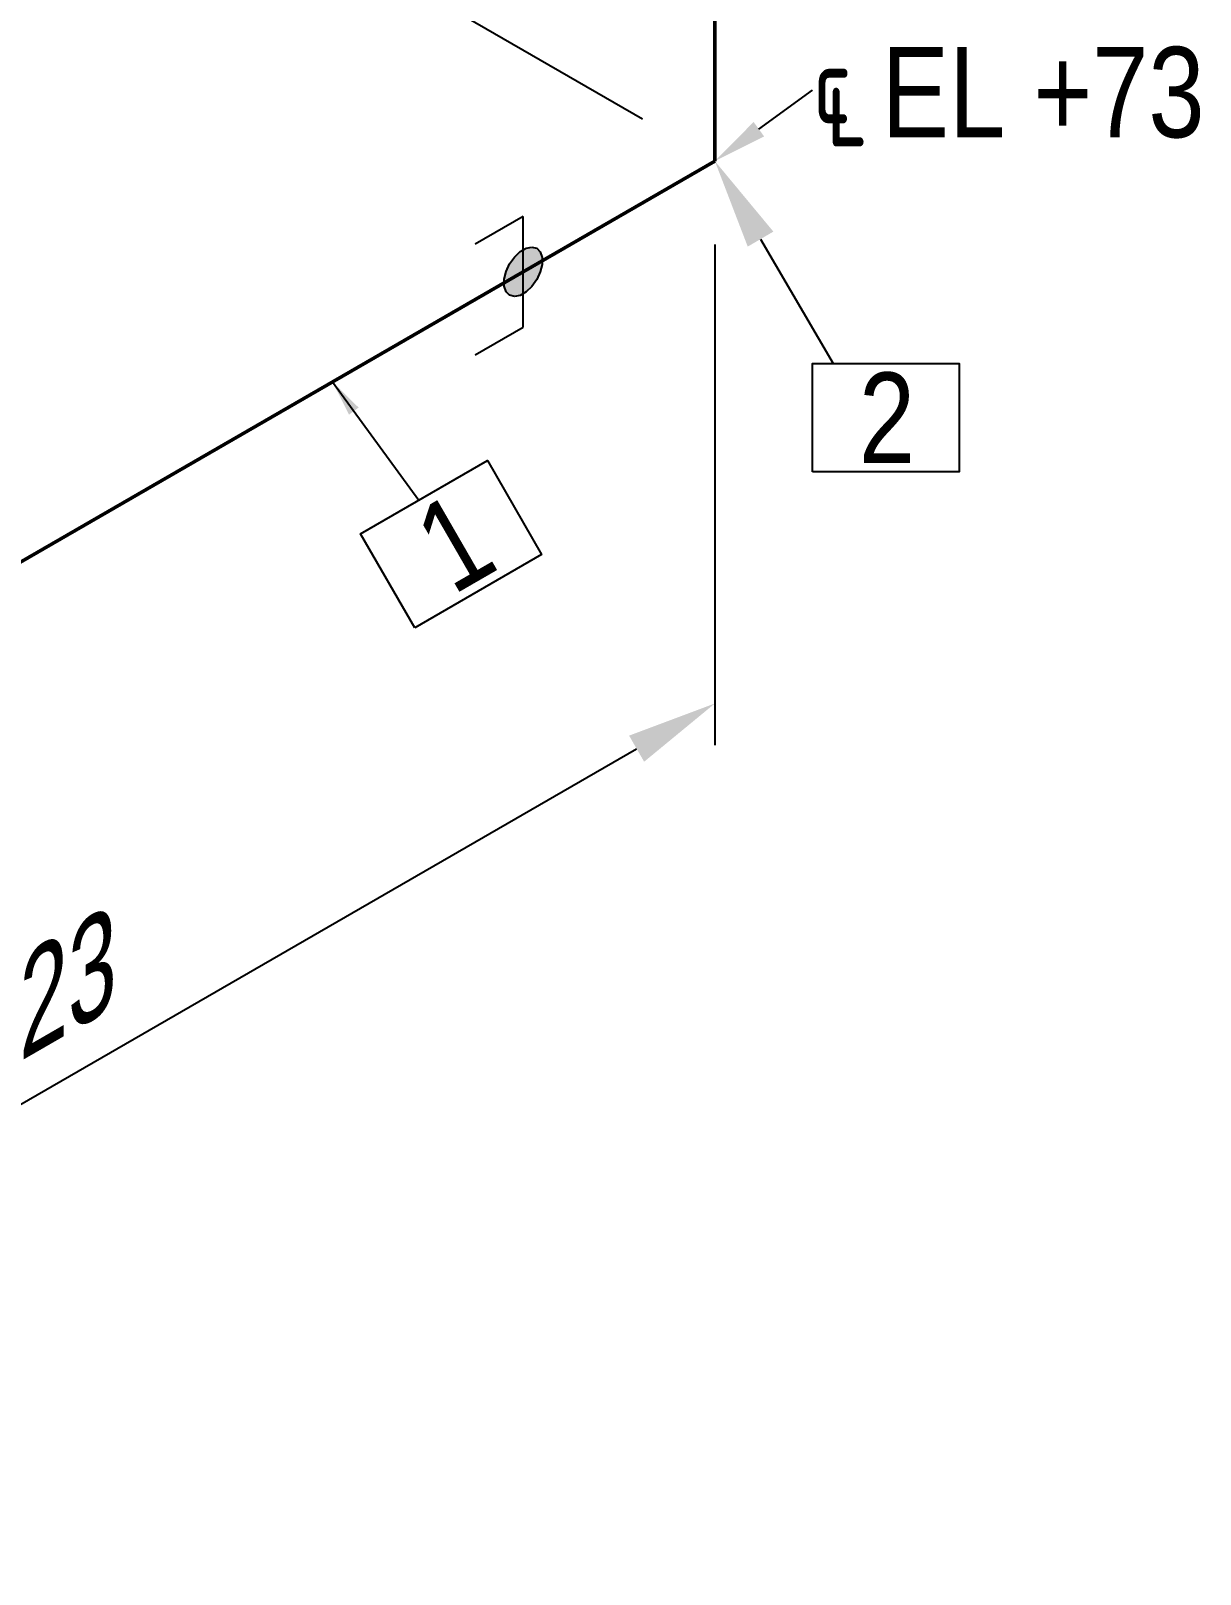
# Model space of a CAD drawing. Header units: millimetres. Extents: x 0 to 594, y 0 to 420.
# Drawn here: x 286.38 to 318.72, y 117.52 to 160.2 of the extents above; entities that cross this region are included whole.
import ezdxf
from ezdxf import colors
from ezdxf.entities.mleader import LeaderData, LeaderLine
from ezdxf.enums import TextEntityAlignment as Align
from ezdxf.math import Vec2, Vec3

# ---------------------------------------------------------------- set-up
doc = ezdxf.new("R2010")
doc.units = ezdxf.units.MM
doc.header["$LTSCALE"] = 0.25
for name, color, linetype in [('용접', 1, 'Continuous'), ('주석', 7, 'Continuous'), ('치수', 1, 'Continuous')]:
    doc.layers.add(name, color=color, linetype=linetype)
doc.layers.add('파이프 작은 보어', color=30, linetype='Continuous', lineweight=50)
doc.styles.add('AdskIsoAnnotation', font='arial.ttf', dxfattribs={"width": 0.8, "height": 1})
doc.styles.add('AdskIsoMetric', font='arial.ttf', dxfattribs={"width": 0.8, "height": 2.5})
doc.styles.add('AdskIsoMetric30', font='arial.ttf', dxfattribs={"width": 0.8, "oblique": 29.999923, "height": 2.5})
doc.styles.get("Standard").update_dxf_attribs({"font": 'arial.ttf'})
doc.dimstyles.new('AdskIsoMetric', dxfattribs={"dimtxt": 2.5, "dimasz": 2.5, "dimexe": 1, "dimexo": 2, "dimgap": 0.8, "dimtad": 1, "dimdec": 0, "dimrnd": 1, "dimzin": 0, "dimdsep": 46, "dimtxsty": 'AdskIsoMetric', "dimcen": 0, "dimclrt": 7, "dimadec": 0, "dimazin": 0, "dimtfac": 1, "dimtdec": 0, "dimtmove": 1, "dimatfit": 3, "dimfxl": 0, "dimfrac": 2, "dimtolj": 1, "dimtzin": 0, "dimarcsym": 0})

# ---------------------------------------------------------------- blocks, each defined once
blk = doc.blocks.new('*D25')
at = {"layer": 'Defpoints', "color": 0}
for p in [(292.307, 212.526), (305.297, 205.026), (305.296, 156.594)]:
    blk.add_point(p, dxfattribs=at)
at = {"layer": '치수', "color": 0, "lineweight": -2}
for p, q in [((303.297, 206.181), (291.307, 213.104)), ((292.306, 166.594), (292.307, 210.026)), ((303.296, 157.749), (291.306, 164.672))]:
    blk.add_line(p, q, dxfattribs=at)
at = {"layer": '치수', "color": 0}
for points in [[(291.89, 210.026), (292.723, 210.026), (292.307, 212.526)], [(291.889, 166.594), (292.722, 166.594), (292.306, 164.094)]]:
    blk.add_solid(points, dxfattribs=at)
at = {"layer": '치수', "color": 7, "insert": (290.04, 189.619), "char_height": 2.5, "attachment_point": 5, "rotation": 89.9988, "style": 'AdskIsoMetric30'}
blk.add_mtext('\\A1;1977', dxfattribs=at)
blk = doc.blocks.new('*D26')
at = {"layer": 'Defpoints', "color": 0}
for p in [(305.296, 156.594), (305.296, 141.594), (265.591, 133.67)]:
    blk.add_point(p, dxfattribs=at)
at = {"layer": '치수', "color": 0, "lineweight": -2}
for p, q in [((305.296, 154.285), (305.296, 140.439)), ((267.756, 119.92), (303.131, 140.344)), ((265.591, 131.361), (265.591, 117.515))]:
    blk.add_line(p, q, dxfattribs=at)
at = {"layer": '치수', "color": 0}
for points in [[(302.923, 140.705), (303.339, 139.983), (305.296, 141.594)], [(267.547, 120.281), (267.964, 119.559), (265.591, 118.67)]]:
    blk.add_solid(points, dxfattribs=at)
at = {"layer": '치수', "color": 7, "insert": (285.443, 132.749), "char_height": 2.5, "attachment_point": 5, "rotation": 30, "style": 'AdskIsoMetric30'}
blk.add_mtext('\\A1;5223', dxfattribs=at)
blk = doc.blocks.new('엘보우-4-Iso2DSkew90')
at = {"color": 0, "linetype": 'ByBlock', "lineweight": -2, "extrusion": (0.707107, -0.408248, 0.57735)}
for p, q in [((0, 0), (0, 6.124)), ((0, 0), (0, 0)), ((-5.303, -3.062), (0, 0))]:
    blk.add_line(p, q, dxfattribs=at)
blk = doc.blocks.new('SocketWeld-2-IsoLeft')
blk.add_hatch(color=256).paths.add_polyline_path([(0.0405, 0.017), (0.0406, 0.0168), (0.0407, 0.0166), (0.0409, 0.0165), (0.041, 0.0163), (0.0412, 0.0161), (0.0413, 0.016), (0.0415, 0.0158), (0.0416, 0.0157), (0.0418, 0.0155), (0.0419, 0.0153), (0.042, 0.0152), (0.0422, 0.015), (0.0423, 0.0148), (0.0425, 0.0147), (0.0426, 0.0145), (0.0428, 0.0143), (0.0429, 0.0142), (0.0431, 0.014), (0.0432, 0.0138), (0.0433, 0.0137), (0.0435, 0.0135), (0.0436, 0.0134), (0.0438, 0.0132), (0.0439, 0.013), (0.0441, 0.0129), (0.0442, 0.0127), (0.0444, 0.0125), (0.0445, 0.0124), (0.0447, 0.0122), (0.0448, 0.012), (0.0449, 0.0119), (0.0451, 0.0117), (0.0452, 0.0115), (0.0454, 0.0114), (0.0455, 0.0112), (0.0457, 0.0111), (0.0458, 0.0109), (0.046, 0.0107), (0.0461, 0.0106), (0.0462, 0.0104), (0.0464, 0.0102), (0.0465, 0.0101), (0.0467, 0.0099), (0.0468, 0.0097), (0.047, 0.0096), (0.0471, 0.0094), (0.0473, 0.0092), (0.0474, 0.0091), (0.0476, 0.0089), (0.0476, 0.0089), (0.0476, 0.0087), (0.0477, 0.0086), (0.0477, 0.0084), (0.0478, 0.0082), (0.0478, 0.008), (0.0479, 0.0078), (0.0479, 0.0076), (0.048, 0.0075), (0.048, 0.0073), (0.0481, 0.0071), (0.0481, 0.0069), (0.0482, 0.0067), (0.0482, 0.0066), (0.0483, 0.0064), (0.0483, 0.0062), (0.0484, 0.006), (0.0484, 0.0058), (0.0485, 0.0056), (0.0485, 0.0055), (0.0486, 0.0053), (0.0486, 0.0051), (0.0487, 0.0049), (0.0487, 0.0047), (0.0488, 0.0046), (0.0488, 0.0044), (0.0489, 0.0042), (0.0489, 0.004), (0.049, 0.0038), (0.049, 0.0036), (0.0491, 0.0035), (0.0491, 0.0033), (0.0492, 0.0031), (0.0492, 0.0029), (0.0493, 0.0027), (0.0493, 0.0025), (0.0494, 0.0024), (0.0494, 0.0022), (0.0495, 0.002), (0.0495, 0.0018), (0.0496, 0.0016), (0.0496, 0.0015), (0.0497, 0.0013), (0.0497, 0.0011), (0.0498, 0.0009), (0.0498, 0.0007), (0.0499, 0.0005), (0.0499, 0.0004), (0.05, 0.0002), (0.05, 0), (0.05, 0), (0.05, -0.0002), (0.0499, -0.0004), (0.0499, -0.0005), (0.0498, -0.0007), (0.0498, -0.0009), (0.0497, -0.0011), (0.0497, -0.0013), (0.0496, -0.0015), (0.0496, -0.0016), (0.0495, -0.0018), (0.0495, -0.002), (0.0494, -0.0022), (0.0494, -0.0024), (0.0493, -0.0025), (0.0493, -0.0027), (0.0492, -0.0029), (0.0492, -0.0031), (0.0491, -0.0033), (0.0491, -0.0035), (0.049, -0.0036), (0.049, -0.0038), (0.0489, -0.004), (0.0489, -0.0042), (0.0488, -0.0044), (0.0488, -0.0046), (0.0487, -0.0047), (0.0487, -0.0049), (0.0486, -0.0051), (0.0486, -0.0053), (0.0485, -0.0055), (0.0485, -0.0056), (0.0484, -0.0058), (0.0484, -0.006), (0.0483, -0.0062), (0.0483, -0.0064), (0.0482, -0.0066), (0.0482, -0.0067), (0.0481, -0.0069), (0.0481, -0.0071), (0.048, -0.0073), (0.048, -0.0075), (0.0479, -0.0076), (0.0479, -0.0078), (0.0478, -0.008), (0.0478, -0.0082), (0.0477, -0.0084), (0.0477, -0.0086), (0.0476, -0.0087), (0.0476, -0.0089), (0.0476, -0.0089), (0.0474, -0.0091), (0.0473, -0.0092), (0.0471, -0.0094), (0.047, -0.0096), (0.0468, -0.0097), (0.0467, -0.0099), (0.0465, -0.0101), (0.0464, -0.0102), (0.0462, -0.0104), (0.0461, -0.0106), (0.046, -0.0107), (0.0458, -0.0109), (0.0457, -0.0111), (0.0455, -0.0112), (0.0454, -0.0114), (0.0452, -0.0115), (0.0451, -0.0117), (0.0449, -0.0119), (0.0448, -0.012), (0.0447, -0.0122), (0.0445, -0.0124), (0.0444, -0.0125), (0.0442, -0.0127), (0.0441, -0.0129), (0.0439, -0.013), (0.0438, -0.0132), (0.0436, -0.0134), (0.0435, -0.0135), (0.0433, -0.0137), (0.0432, -0.0138), (0.0431, -0.014), (0.0429, -0.0142), (0.0428, -0.0143), (0.0426, -0.0145), (0.0425, -0.0147), (0.0423, -0.0148), (0.0422, -0.015), (0.042, -0.0152), (0.0419, -0.0153), (0.0418, -0.0155), (0.0416, -0.0157), (0.0415, -0.0158), (0.0413, -0.016), (0.0412, -0.0161), (0.041, -0.0163), (0.0409, -0.0165), (0.0407, -0.0166), (0.0406, -0.0168), (0.0405, -0.017), (0.0405, -0.017), (0.0402, -0.0171), (0.04, -0.0172), (0.0398, -0.0174), (0.0395, -0.0175), (0.0393, -0.0176), (0.0391, -0.0177), (0.0389, -0.0179), (0.0386, -0.018), (0.0384, -0.0181), (0.0382, -0.0183), (0.038, -0.0184), (0.0377, -0.0185), (0.0375, -0.0187), (0.0373, -0.0188), (0.0371, -0.0189), (0.0368, -0.0191), (0.0366, -0.0192), (0.0364, -0.0193), (0.0362, -0.0194), (0.0359, -0.0196), (0.0357, -0.0197), (0.0355, -0.0198), (0.0353, -0.02), (0.035, -0.0201), (0.0348, -0.0202), (0.0346, -0.0204), (0.0344, -0.0205), (0.0341, -0.0206), (0.0339, -0.0207), (0.0337, -0.0209), (0.0335, -0.021), (0.0332, -0.0211), (0.033, -0.0213), (0.0328, -0.0214), (0.0325, -0.0215), (0.0323, -0.0217), (0.0321, -0.0218), (0.0319, -0.0219), (0.0316, -0.0221), (0.0314, -0.0222), (0.0312, -0.0223), (0.031, -0.0224), (0.0307, -0.0226), (0.0305, -0.0227), (0.0303, -0.0228), (0.0301, -0.023), (0.0298, -0.0231), (0.0296, -0.0232), (0.0294, -0.0234), (0.0294, -0.0234), (0.0291, -0.0234), (0.0288, -0.0235), (0.0285, -0.0236), (0.0283, -0.0237), (0.028, -0.0238), (0.0277, -0.0239), (0.0274, -0.0239), (0.0271, -0.024), (0.0268, -0.0241), (0.0265, -0.0242), (0.0263, -0.0243), (0.026, -0.0244), (0.0257, -0.0244), (0.0254, -0.0245), (0.0251, -0.0246), (0.0248, -0.0247), (0.0246, -0.0248), (0.0243, -0.0249), (0.024, -0.0249), (0.0237, -0.025), (0.0234, -0.0251), (0.0231, -0.0252), (0.0228, -0.0253), (0.0226, -0.0254), (0.0223, -0.0254), (0.022, -0.0255), (0.0217, -0.0256), (0.0214, -0.0257), (0.0211, -0.0258), (0.0209, -0.0259), (0.0206, -0.0259), (0.0203, -0.026), (0.02, -0.0261), (0.0197, -0.0262), (0.0194, -0.0263), (0.0191, -0.0264), (0.0189, -0.0265), (0.0186, -0.0265), (0.0183, -0.0266), (0.018, -0.0267), (0.0177, -0.0268), (0.0174, -0.0269), (0.0172, -0.027), (0.0169, -0.027), (0.0166, -0.0271), (0.0163, -0.0272), (0.016, -0.0273), (0.0157, -0.0274), (0.0155, -0.0275), (0.0155, -0.0275), (0.0151, -0.0275), (0.0148, -0.0275), (0.0145, -0.0275), (0.0142, -0.0276), (0.0139, -0.0276), (0.0136, -0.0276), (0.0132, -0.0277), (0.0129, -0.0277), (0.0126, -0.0277), (0.0123, -0.0277), (0.012, -0.0278), (0.0117, -0.0278), (0.0114, -0.0278), (0.011, -0.0279), (0.0107, -0.0279), (0.0104, -0.0279), (0.0101, -0.0279), (0.0098, -0.028), (0.0095, -0.028), (0.0091, -0.028), (0.0088, -0.0281), (0.0085, -0.0281), (0.0082, -0.0281), (0.0079, -0.0281), (0.0076, -0.0282), (0.0073, -0.0282), (0.0069, -0.0282), (0.0066, -0.0283), (0.0063, -0.0283), (0.006, -0.0283), (0.0057, -0.0283), (0.0054, -0.0284), (0.005, -0.0284), (0.0047, -0.0284), (0.0044, -0.0285), (0.0041, -0.0285), (0.0038, -0.0285), (0.0035, -0.0286), (0.0032, -0.0286), (0.0028, -0.0286), (0.0025, -0.0286), (0.0022, -0.0287), (0.0019, -0.0287), (0.0016, -0.0287), (0.0013, -0.0288), (0.0009, -0.0288), (0.0006, -0.0288), (0.0003, -0.0288), (0, -0.0289), (0, -0.0289), (-0.0003, -0.0288), (-0.0006, -0.0288), (-0.0009, -0.0288), (-0.0013, -0.0288), (-0.0016, -0.0287), (-0.0019, -0.0287), (-0.0022, -0.0287), (-0.0025, -0.0286), (-0.0028, -0.0286), (-0.0032, -0.0286), (-0.0035, -0.0286), (-0.0038, -0.0285), (-0.0041, -0.0285), (-0.0044, -0.0285), (-0.0047, -0.0284), (-0.005, -0.0284), (-0.0054, -0.0284), (-0.0057, -0.0283), (-0.006, -0.0283), (-0.0063, -0.0283), (-0.0066, -0.0283), (-0.0069, -0.0282), (-0.0073, -0.0282), (-0.0076, -0.0282), (-0.0079, -0.0281), (-0.0082, -0.0281), (-0.0085, -0.0281), (-0.0088, -0.0281), (-0.0091, -0.028), (-0.0095, -0.028), (-0.0098, -0.028), (-0.0101, -0.0279), (-0.0104, -0.0279), (-0.0107, -0.0279), (-0.011, -0.0279), (-0.0114, -0.0278), (-0.0117, -0.0278), (-0.012, -0.0278), (-0.0123, -0.0277), (-0.0126, -0.0277), (-0.0129, -0.0277), (-0.0132, -0.0277), (-0.0136, -0.0276), (-0.0139, -0.0276), (-0.0142, -0.0276), (-0.0145, -0.0275), (-0.0148, -0.0275), (-0.0151, -0.0275), (-0.0155, -0.0275), (-0.0155, -0.0275), (-0.0157, -0.0274), (-0.016, -0.0273), (-0.0163, -0.0272), (-0.0166, -0.0271), (-0.0169, -0.027), (-0.0172, -0.027), (-0.0174, -0.0269), (-0.0177, -0.0268), (-0.018, -0.0267), (-0.0183, -0.0266), (-0.0186, -0.0265), (-0.0189, -0.0265), (-0.0191, -0.0264), (-0.0194, -0.0263), (-0.0197, -0.0262), (-0.02, -0.0261), (-0.0203, -0.026), (-0.0206, -0.0259), (-0.0209, -0.0259), (-0.0211, -0.0258), (-0.0214, -0.0257), (-0.0217, -0.0256), (-0.022, -0.0255), (-0.0223, -0.0254), (-0.0226, -0.0254), (-0.0228, -0.0253), (-0.0231, -0.0252), (-0.0234, -0.0251), (-0.0237, -0.025), (-0.024, -0.0249), (-0.0243, -0.0249), (-0.0246, -0.0248), (-0.0248, -0.0247), (-0.0251, -0.0246), (-0.0254, -0.0245), (-0.0257, -0.0244), (-0.026, -0.0244), (-0.0263, -0.0243), (-0.0265, -0.0242), (-0.0268, -0.0241), (-0.0271, -0.024), (-0.0274, -0.0239), (-0.0277, -0.0239), (-0.028, -0.0238), (-0.0283, -0.0237), (-0.0285, -0.0236), (-0.0288, -0.0235), (-0.0291, -0.0234), (-0.0294, -0.0234), (-0.0294, -0.0234), (-0.0296, -0.0232), (-0.0298, -0.0231), (-0.0301, -0.023), (-0.0303, -0.0228), (-0.0305, -0.0227), (-0.0307, -0.0226), (-0.031, -0.0224), (-0.0312, -0.0223), (-0.0314, -0.0222), (-0.0316, -0.0221), (-0.0319, -0.0219), (-0.0321, -0.0218), (-0.0323, -0.0217), (-0.0325, -0.0215), (-0.0328, -0.0214), (-0.033, -0.0213), (-0.0332, -0.0211), (-0.0335, -0.021), (-0.0337, -0.0209), (-0.0339, -0.0207), (-0.0341, -0.0206), (-0.0344, -0.0205), (-0.0346, -0.0204), (-0.0348, -0.0202), (-0.035, -0.0201), (-0.0353, -0.02), (-0.0355, -0.0198), (-0.0357, -0.0197), (-0.0359, -0.0196), (-0.0362, -0.0194), (-0.0364, -0.0193), (-0.0366, -0.0192), (-0.0368, -0.0191), (-0.0371, -0.0189), (-0.0373, -0.0188), (-0.0375, -0.0187), (-0.0377, -0.0185), (-0.038, -0.0184), (-0.0382, -0.0183), (-0.0384, -0.0181), (-0.0386, -0.018), (-0.0389, -0.0179), (-0.0391, -0.0177), (-0.0393, -0.0176), (-0.0395, -0.0175), (-0.0398, -0.0174), (-0.04, -0.0172), (-0.0402, -0.0171), (-0.0405, -0.017), (-0.0405, -0.017), (-0.0406, -0.0168), (-0.0407, -0.0166), (-0.0409, -0.0165), (-0.041, -0.0163), (-0.0412, -0.0161), (-0.0413, -0.016), (-0.0415, -0.0158), (-0.0416, -0.0157), (-0.0418, -0.0155), (-0.0419, -0.0153), (-0.042, -0.0152), (-0.0422, -0.015), (-0.0423, -0.0148), (-0.0425, -0.0147), (-0.0426, -0.0145), (-0.0428, -0.0143), (-0.0429, -0.0142), (-0.0431, -0.014), (-0.0432, -0.0138), (-0.0433, -0.0137), (-0.0435, -0.0135), (-0.0436, -0.0134), (-0.0438, -0.0132), (-0.0439, -0.013), (-0.0441, -0.0129), (-0.0442, -0.0127), (-0.0444, -0.0125), (-0.0445, -0.0124), (-0.0447, -0.0122), (-0.0448, -0.012), (-0.0449, -0.0119), (-0.0451, -0.0117), (-0.0452, -0.0115), (-0.0454, -0.0114), (-0.0455, -0.0112), (-0.0457, -0.0111), (-0.0458, -0.0109), (-0.046, -0.0107), (-0.0461, -0.0106), (-0.0462, -0.0104), (-0.0464, -0.0102), (-0.0465, -0.0101), (-0.0467, -0.0099), (-0.0468, -0.0097), (-0.047, -0.0096), (-0.0471, -0.0094), (-0.0473, -0.0092), (-0.0474, -0.0091), (-0.0476, -0.0089), (-0.0476, -0.0089), (-0.0476, -0.0087), (-0.0477, -0.0086), (-0.0477, -0.0084), (-0.0478, -0.0082), (-0.0478, -0.008), (-0.0479, -0.0078), (-0.0479, -0.0076), (-0.048, -0.0075), (-0.048, -0.0073), (-0.0481, -0.0071), (-0.0481, -0.0069), (-0.0482, -0.0067), (-0.0482, -0.0066), (-0.0483, -0.0064), (-0.0483, -0.0062), (-0.0484, -0.006), (-0.0484, -0.0058), (-0.0485, -0.0056), (-0.0485, -0.0055), (-0.0486, -0.0053), (-0.0486, -0.0051), (-0.0487, -0.0049), (-0.0487, -0.0047), (-0.0488, -0.0046), (-0.0488, -0.0044), (-0.0489, -0.0042), (-0.0489, -0.004), (-0.049, -0.0038), (-0.049, -0.0036), (-0.0491, -0.0035), (-0.0491, -0.0033), (-0.0492, -0.0031), (-0.0492, -0.0029), (-0.0493, -0.0027), (-0.0493, -0.0025), (-0.0494, -0.0024), (-0.0494, -0.0022), (-0.0495, -0.002), (-0.0495, -0.0018), (-0.0496, -0.0016), (-0.0496, -0.0015), (-0.0497, -0.0013), (-0.0497, -0.0011), (-0.0498, -0.0009), (-0.0498, -0.0007), (-0.0499, -0.0005), (-0.0499, -0.0004), (-0.05, -0.0002), (-0.05, 0), (-0.05, 0), (-0.05, 0.0002), (-0.0499, 0.0004), (-0.0499, 0.0005), (-0.0498, 0.0007), (-0.0498, 0.0009), (-0.0497, 0.0011), (-0.0497, 0.0013), (-0.0496, 0.0015), (-0.0496, 0.0016), (-0.0495, 0.0018), (-0.0495, 0.002), (-0.0494, 0.0022), (-0.0494, 0.0024), (-0.0493, 0.0025), (-0.0493, 0.0027), (-0.0492, 0.0029), (-0.0492, 0.0031), (-0.0491, 0.0033), (-0.0491, 0.0035), (-0.049, 0.0036), (-0.049, 0.0038), (-0.0489, 0.004), (-0.0489, 0.0042), (-0.0488, 0.0044), (-0.0488, 0.0046), (-0.0487, 0.0047), (-0.0487, 0.0049), (-0.0486, 0.0051), (-0.0486, 0.0053), (-0.0485, 0.0055), (-0.0485, 0.0056), (-0.0484, 0.0058), (-0.0484, 0.006), (-0.0483, 0.0062), (-0.0483, 0.0064), (-0.0482, 0.0066), (-0.0482, 0.0067), (-0.0481, 0.0069), (-0.0481, 0.0071), (-0.048, 0.0073), (-0.048, 0.0075), (-0.0479, 0.0076), (-0.0479, 0.0078), (-0.0478, 0.008), (-0.0478, 0.0082), (-0.0477, 0.0084), (-0.0477, 0.0086), (-0.0476, 0.0087), (-0.0476, 0.0089), (-0.0476, 0.0089), (-0.0474, 0.0091), (-0.0473, 0.0092), (-0.0471, 0.0094), (-0.047, 0.0096), (-0.0468, 0.0097), (-0.0467, 0.0099), (-0.0465, 0.0101), (-0.0464, 0.0102), (-0.0462, 0.0104), (-0.0461, 0.0106), (-0.046, 0.0107), (-0.0458, 0.0109), (-0.0457, 0.0111), (-0.0455, 0.0112), (-0.0454, 0.0114), (-0.0452, 0.0115), (-0.0451, 0.0117), (-0.0449, 0.0119), (-0.0448, 0.012), (-0.0447, 0.0122), (-0.0445, 0.0124), (-0.0444, 0.0125), (-0.0442, 0.0127), (-0.0441, 0.0129), (-0.0439, 0.013), (-0.0438, 0.0132), (-0.0436, 0.0134), (-0.0435, 0.0135), (-0.0433, 0.0137), (-0.0432, 0.0138), (-0.0431, 0.014), (-0.0429, 0.0142), (-0.0428, 0.0143), (-0.0426, 0.0145), (-0.0425, 0.0147), (-0.0423, 0.0148), (-0.0422, 0.015), (-0.042, 0.0152), (-0.0419, 0.0153), (-0.0418, 0.0155), (-0.0416, 0.0157), (-0.0415, 0.0158), (-0.0413, 0.016), (-0.0412, 0.0161), (-0.041, 0.0163), (-0.0409, 0.0165), (-0.0407, 0.0166), (-0.0406, 0.0168), (-0.0405, 0.017), (-0.0405, 0.017), (-0.0402, 0.0171), (-0.04, 0.0172), (-0.0398, 0.0174), (-0.0395, 0.0175), (-0.0393, 0.0176), (-0.0391, 0.0177), (-0.0389, 0.0179), (-0.0386, 0.018), (-0.0384, 0.0181), (-0.0382, 0.0183), (-0.038, 0.0184), (-0.0377, 0.0185), (-0.0375, 0.0187), (-0.0373, 0.0188), (-0.0371, 0.0189), (-0.0368, 0.0191), (-0.0366, 0.0192), (-0.0364, 0.0193), (-0.0362, 0.0194), (-0.0359, 0.0196), (-0.0357, 0.0197), (-0.0355, 0.0198), (-0.0353, 0.02), (-0.035, 0.0201), (-0.0348, 0.0202), (-0.0346, 0.0204), (-0.0344, 0.0205), (-0.0341, 0.0206), (-0.0339, 0.0207), (-0.0337, 0.0209), (-0.0335, 0.021), (-0.0332, 0.0211), (-0.033, 0.0213), (-0.0328, 0.0214), (-0.0325, 0.0215), (-0.0323, 0.0217), (-0.0321, 0.0218), (-0.0319, 0.0219), (-0.0316, 0.0221), (-0.0314, 0.0222), (-0.0312, 0.0223), (-0.031, 0.0224), (-0.0307, 0.0226), (-0.0305, 0.0227), (-0.0303, 0.0228), (-0.0301, 0.023), (-0.0298, 0.0231), (-0.0296, 0.0232), (-0.0294, 0.0234), (-0.0294, 0.0234), (-0.0291, 0.0234), (-0.0288, 0.0235), (-0.0285, 0.0236), (-0.0283, 0.0237), (-0.028, 0.0238), (-0.0277, 0.0239), (-0.0274, 0.0239), (-0.0271, 0.024), (-0.0268, 0.0241), (-0.0265, 0.0242), (-0.0263, 0.0243), (-0.026, 0.0244), (-0.0257, 0.0244), (-0.0254, 0.0245), (-0.0251, 0.0246), (-0.0248, 0.0247), (-0.0246, 0.0248), (-0.0243, 0.0249), (-0.024, 0.0249), (-0.0237, 0.025), (-0.0234, 0.0251), (-0.0231, 0.0252), (-0.0228, 0.0253), (-0.0226, 0.0254), (-0.0223, 0.0254), (-0.022, 0.0255), (-0.0217, 0.0256), (-0.0214, 0.0257), (-0.0211, 0.0258), (-0.0209, 0.0259), (-0.0206, 0.0259), (-0.0203, 0.026), (-0.02, 0.0261), (-0.0197, 0.0262), (-0.0194, 0.0263), (-0.0191, 0.0264), (-0.0189, 0.0265), (-0.0186, 0.0265), (-0.0183, 0.0266), (-0.018, 0.0267), (-0.0177, 0.0268), (-0.0174, 0.0269), (-0.0172, 0.027), (-0.0169, 0.027), (-0.0166, 0.0271), (-0.0163, 0.0272), (-0.016, 0.0273), (-0.0157, 0.0274), (-0.0155, 0.0275), (-0.0155, 0.0275), (-0.0151, 0.0275), (-0.0148, 0.0275), (-0.0145, 0.0275), (-0.0142, 0.0276), (-0.0139, 0.0276), (-0.0136, 0.0276), (-0.0132, 0.0277), (-0.0129, 0.0277), (-0.0126, 0.0277), (-0.0123, 0.0277), (-0.012, 0.0278), (-0.0117, 0.0278), (-0.0114, 0.0278), (-0.011, 0.0279), (-0.0107, 0.0279), (-0.0104, 0.0279), (-0.0101, 0.0279), (-0.0098, 0.028), (-0.0095, 0.028), (-0.0091, 0.028), (-0.0088, 0.0281), (-0.0085, 0.0281), (-0.0082, 0.0281), (-0.0079, 0.0281), (-0.0076, 0.0282), (-0.0073, 0.0282), (-0.0069, 0.0282), (-0.0066, 0.0283), (-0.0063, 0.0283), (-0.006, 0.0283), (-0.0057, 0.0283), (-0.0054, 0.0284), (-0.005, 0.0284), (-0.0047, 0.0284), (-0.0044, 0.0285), (-0.0041, 0.0285), (-0.0038, 0.0285), (-0.0035, 0.0286), (-0.0032, 0.0286), (-0.0028, 0.0286), (-0.0025, 0.0286), (-0.0022, 0.0287), (-0.0019, 0.0287), (-0.0016, 0.0287), (-0.0013, 0.0288), (-0.0009, 0.0288), (-0.0006, 0.0288), (-0.0003, 0.0288), (0, 0.0289), (0, 0.0289), (0.0003, 0.0288), (0.0006, 0.0288), (0.0009, 0.0288), (0.0013, 0.0288), (0.0016, 0.0287), (0.0019, 0.0287), (0.0022, 0.0287), (0.0025, 0.0286), (0.0028, 0.0286), (0.0032, 0.0286), (0.0035, 0.0286), (0.0038, 0.0285), (0.0041, 0.0285), (0.0044, 0.0285), (0.0047, 0.0284), (0.005, 0.0284), (0.0054, 0.0284), (0.0057, 0.0283), (0.006, 0.0283), (0.0063, 0.0283), (0.0066, 0.0283), (0.0069, 0.0282), (0.0073, 0.0282), (0.0076, 0.0282), (0.0079, 0.0281), (0.0082, 0.0281), (0.0085, 0.0281), (0.0088, 0.0281), (0.0091, 0.028), (0.0095, 0.028), (0.0098, 0.028), (0.0101, 0.0279), (0.0104, 0.0279), (0.0107, 0.0279), (0.011, 0.0279), (0.0114, 0.0278), (0.0117, 0.0278), (0.012, 0.0278), (0.0123, 0.0277), (0.0126, 0.0277), (0.0129, 0.0277), (0.0132, 0.0277), (0.0136, 0.0276), (0.0139, 0.0276), (0.0142, 0.0276), (0.0145, 0.0275), (0.0148, 0.0275), (0.0151, 0.0275), (0.0155, 0.0275), (0.0155, 0.0275), (0.0157, 0.0274), (0.016, 0.0273), (0.0163, 0.0272), (0.0166, 0.0271), (0.0169, 0.027), (0.0172, 0.027), (0.0174, 0.0269), (0.0177, 0.0268), (0.018, 0.0267), (0.0183, 0.0266), (0.0186, 0.0265), (0.0189, 0.0265), (0.0191, 0.0264), (0.0194, 0.0263), (0.0197, 0.0262), (0.02, 0.0261), (0.0203, 0.026), (0.0206, 0.0259), (0.0209, 0.0259), (0.0211, 0.0258), (0.0214, 0.0257), (0.0217, 0.0256), (0.022, 0.0255), (0.0223, 0.0254), (0.0226, 0.0254), (0.0228, 0.0253), (0.0231, 0.0252), (0.0234, 0.0251), (0.0237, 0.025), (0.024, 0.0249), (0.0243, 0.0249), (0.0246, 0.0248), (0.0248, 0.0247), (0.0251, 0.0246), (0.0254, 0.0245), (0.0257, 0.0244), (0.026, 0.0244), (0.0263, 0.0243), (0.0265, 0.0242), (0.0268, 0.0241), (0.0271, 0.024), (0.0274, 0.0239), (0.0277, 0.0239), (0.028, 0.0238), (0.0283, 0.0237), (0.0285, 0.0236), (0.0288, 0.0235), (0.0291, 0.0234), (0.0294, 0.0234), (0.0294, 0.0234), (0.0296, 0.0232), (0.0298, 0.0231), (0.0301, 0.023), (0.0303, 0.0228), (0.0305, 0.0227), (0.0307, 0.0226), (0.031, 0.0224), (0.0312, 0.0223), (0.0314, 0.0222), (0.0316, 0.0221), (0.0319, 0.0219), (0.0321, 0.0218), (0.0323, 0.0217), (0.0325, 0.0215), (0.0328, 0.0214), (0.033, 0.0213), (0.0332, 0.0211), (0.0335, 0.021), (0.0337, 0.0209), (0.0339, 0.0207), (0.0341, 0.0206), (0.0344, 0.0205), (0.0346, 0.0204), (0.0348, 0.0202), (0.035, 0.0201), (0.0353, 0.02), (0.0355, 0.0198), (0.0357, 0.0197), (0.0359, 0.0196), (0.0362, 0.0194), (0.0364, 0.0193), (0.0366, 0.0192), (0.0368, 0.0191), (0.0371, 0.0189), (0.0373, 0.0188), (0.0375, 0.0187), (0.0377, 0.0185), (0.038, 0.0184), (0.0382, 0.0183), (0.0384, 0.0181), (0.0386, 0.018), (0.0389, 0.0179), (0.0391, 0.0177), (0.0393, 0.0176), (0.0395, 0.0175), (0.0398, 0.0174), (0.04, 0.0172), (0.0402, 0.0171)], flags=0)
at = {"color": 0, "linetype": 'ByBlock', "lineweight": -2, "extrusion": (0, -0.816497, -0.57735)}
for p, q in [((0.0884, 0.051), (0, 0.1021)), ((-0.0884, -0.051), (0.0884, 0.051)), ((-0.0155, 0.0275), (0, 0.0289)), ((0, 0.0289), (0.0155, 0.0275)), ((-0.1768, 0), (-0.0884, -0.051)), ((-0.05, 0), (-0.0476, 0.0089)), ((-0.0476, -0.0089), (-0.05, 0)), ((-0.0476, 0.0089), (-0.0405, 0.017)), ((-0.0405, 0.017), (-0.0294, 0.0234)), ((-0.0294, 0.0234), (-0.0155, 0.0275)), ((0.0155, 0.0275), (0.0294, 0.0234)), ((0.0294, 0.0234), (0.0405, 0.017)), ((0.0405, 0.017), (0.0476, 0.0089)), ((0.0476, 0.0089), (0.05, 0)), ((-0.0405, -0.017), (-0.0476, -0.0089)), ((-0.0294, -0.0234), (-0.0405, -0.017)), ((-0.0155, -0.0275), (-0.0294, -0.0234)), ((0, -0.0289), (-0.0155, -0.0275)), ((0.0155, -0.0275), (0, -0.0289)), ((0.0294, -0.0234), (0.0155, -0.0275)), ((0.0405, -0.017), (0.0294, -0.0234)), ((0.0476, -0.0089), (0.0405, -0.017)), ((0.05, 0), (0.0476, -0.0089))]:
    blk.add_line(p, q, dxfattribs=at)
blk = doc.blocks.new('AnnoRect')
at = {"color": 0, "linetype": 'ByBlock', "lineweight": -2}
blk.add_wipeout([(-0.81, -0.6), (-0.81, 0.6), (0.81, 0.6), (0.81, -0.6)], dxfattribs=at)
blk.add_lwpolyline([(-0.81, -0.6), (-0.81, 0.6), (0.81, 0.6), (0.81, -0.6)], close=True, dxfattribs=at)
at = {"color": 0, "linetype": 'ByBlock', "lineweight": -2, "style": 'AdskIsoAnnotation', "width": 0.8}
blk.add_attdef('XX', text='', height=1, dxfattribs=at).set_placement((0, 0), align=Align.MIDDLE_CENTER)

msp = doc.modelspace()

# ---------------------------------------------------------------- linework, layer by layer
at = {"layer": '파이프 작은 보어'}
msp.add_lwpolyline([(270.8938, 136.7318), (299.9927, 153.5321)], dxfattribs=at)

# ---------------------------------------------------------------- block references
at = {"layer": '용접', "xscale": 15, "yscale": 15, "zscale": 15, "rotation": 60.00000000378216}
msp.add_blockref('SocketWeld-2-IsoLeft', (299.9927, 153.5321), dxfattribs=at)
at = {"layer": '파이프 작은 보어'}
msp.add_blockref('엘보우-4-Iso2DSkew90', (305.296, 156.5939), dxfattribs=at)

# ---------------------------------------------------------------- texts
at = {"layer": '주석', "insert": (308, 157), "char_height": 2.5, "attachment_point": 7, "style": 'AdskIsoAnnotation'}
msp.add_mtext('{\\Q0;℄ EL +73}', dxfattribs=at)

# ---------------------------------------------------------------- dimensions: what is measured, and where the dimension line sits
at = {"layer": '치수'}
for base, p1, p2, angle, text, override, picture, middle in [((292.3068, 212.5263), (305.296, 156.5939), (305.297, 205.026), 89.9988, '1977', {"dimtad": 0, "dimlfac": 40.824417, "dimtxsty": 'AdskIsoMetric30', "dimse1": 0, "dimse2": 0, "dimsd1": 0, "dimsd2": 0, "dimtmove": 1}, '*D25', (290.04, 189.6187)), ((305.296, 141.5939), (265.5905, 133.67), (305.296, 156.5939), 30, '5223', {"dimtad": 0, "dimlfac": 113.927017, "dimtxsty": 'AdskIsoMetric30', "dimse1": 0, "dimse2": 0, "dimsd1": 0, "dimsd2": 0, "dimtmove": 1}, '*D26', (285.4433, 132.7488))]:
    dim = msp.add_linear_dim(base=base, p1=p1, p2=p2, angle=angle, text=text, dimstyle='AdskIsoMetric', override=override, dxfattribs=at)
    dim.commit()
    dim.dimension.update_dxf_attribs({"geometry": picture, "text_midpoint": middle, "dimtype": 160})

# ---------------------------------------------------------------- leaders
at = {"layer": '주석'}
ml = msp.add_multileader_mtext('Standard', dxfattribs=at)
ml.set_content('')
ml.set_leader_properties()
ml.build(insert=Vec2(0, 0))
ml.multileader.update_dxf_attribs({"dogleg_length": 0, "arrow_head_size": 1.503})
ctx = ml.context
ctx.base_point, ctx.arrow_head_size = Vec3(308, 158.5546), 1.503
notes = []
notes.append((ctx, [(0, (1, 1, 0), (308, 158.5546), (-1, 0), 0, [(0, [(305.296, 156.5939)], 0, [])])]))
ctx.mtext, ml.multileader.dxf.content_type = None, 0
ml = msp.add_multileader_mtext('Standard', dxfattribs=at)
ml.set_content('')
ml.set_leader_properties()
ml.build(insert=Vec2(0, 0))
ml.multileader.update_dxf_attribs({"dogleg_length": 0, "arrow_head_size": 2.5})
ctx = ml.context
ctx.base_point, ctx.arrow_head_size = Vec3(308.5715, 151), 2.5
notes.append((ctx, [(0, (1, 1, 0), (308.5715, 151), (-1, 0), 0, [(0, [(305.296, 156.5939)], 0, [])])]))
ctx.mtext, ml.multileader.dxf.content_type = None, 0
ml = msp.add_multileader_mtext('Standard', dxfattribs=at)
ml.set_content('')
ml.set_leader_properties()
ml.build(insert=Vec2(0, 0))
ml.multileader.update_dxf_attribs({"dogleg_length": 0, "arrow_head_size": 0})
ctx = ml.context
ctx.base_point, ctx.arrow_head_size = Vec3(297.1094, 147.2179), 0
notes.append((ctx, [(0, (1, 1, 0), (297.1094, 147.2179), (-1, 0), 0, [(0, [(294.7187, 150.4872)], 0, [])])]))
ctx.mtext, ml.multileader.dxf.content_type = None, 0
for ctx, leaders in notes:
    for number, flags, end, landing, length, lines in leaders:
        leader = LeaderData()
        leader.index, (leader.has_last_leader_line, leader.has_dogleg_vector, leader.attachment_direction) = number, flags
        leader.last_leader_point, leader.dogleg_vector, leader.dogleg_length = Vec3(end), Vec3(landing), length
        for number, points, colour, breaks in lines:
            line = LeaderLine()
            line.index, line.vertices, line.color, line.breaks = number, Vec3.list(points), colors.encode_raw_color(colour), breaks
            leader.lines.append(line)
        ctx.leaders.append(leader)

# ---------------------------------------------------------------- next in the draw order: block references
ref = msp.add_blockref('AnnoRect', (310.0238, 149.5), dxfattribs=dict(at, xscale=2.5, yscale=2.5, zscale=2.5))
ref.add_attrib('XX_001', '2', (309.2796, 148.2449), dxfattribs={"layer": '0', "color": 0, "linetype": 'ByBlock', "lineweight": -2, "height": 2.5, "style": 'AdskIsoAnnotation', "width": 0.8})
ref = msp.add_blockref('AnnoRect', (298, 146), dxfattribs=dict(at, xscale=2.5, yscale=2.5, zscale=2.5, rotation=30.00000001056366))
ref.add_attrib('XX_001', '1', (298.0451, 144.5767), dxfattribs={"layer": '0', "color": 0, "linetype": 'ByBlock', "lineweight": -2, "height": 2.5, "rotation": 30, "style": 'AdskIsoAnnotation', "width": 0.8})

doc.saveas('drawing.dxf')
